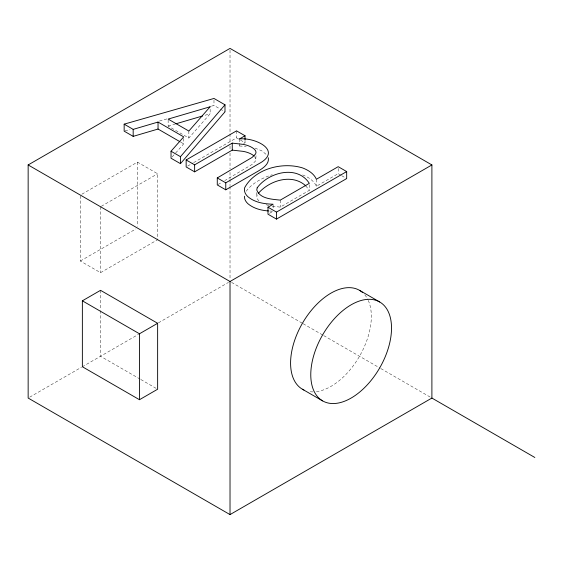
<?xml version="1.0" encoding="UTF-8"?>
<svg xmlns="http://www.w3.org/2000/svg" width="563" height="563" viewBox="0 0 563 563"><rect width="100%" height="100%" fill="white"/><g stroke="black" fill="none" stroke-linecap="round" stroke-linejoin="round"><path stroke-width="0.42" stroke-dasharray="2.81 2.11" d="M258.959 200.935L257.347 198.985L256.756 196.944L257.185 194.805M256.038 155.74L255.63 160.905L252.111 164.424L224.827 180.561M246.235 191.188C252.506 182.764 262.449 177.929 272.211 174.727M168.147 119.961L168.147 126.077L188.851 138.034L210.147 113.754L210.147 107.639M172.187 156.915L175.065 153.657M175.642 153.002L183.707 143.868L183.707 137.752M81.874 194.207L137.449 162.123L157.633 173.777L157.633 239.711L100.538 272.675L80.347 261.021L80.347 195.087M101.298 206.304L157.633 173.777M187.648 166.078L192.919 163.038M193.665 162.608L236.544 137.851L245.025 142.749L245.025 141.003M239.43 143.354L239.43 145.979L240.83 145.17M243.624 143.558L245.025 142.749M80.347 261.021L135.922 228.93M218.036 184.488L221.808 182.306M269.459 213.356L273.132 211.231L268.502 210.942M272.351 206.234L280.261 207.114L309.319 190.343L309.319 184.221M302.627 174.931A32.373 18.692 0 0 1 316.364 186.276L338.194 173.671L341.023 175.304M29.67 397.175L81.473 367.266M82.233 366.823L138.611 334.281M158.414 322.845L228.501 282.38M168.147 126.077L174.868 124.106M205.108 115.239L210.147 113.754M124.993 130.919L130.032 129.476M159.413 121.066L167.809 118.666M211.463 106.168L213.982 105.45L224.996 111.805M239.43 145.979L246.186 146.429M255.053 148.118L261.718 150.771L266.581 154.726M266.067 204.721L269.065 205.586M341.727 175.712L346.674 178.57M180.688 142.122L183.707 143.868M231.548 282.38L302.394 323.282M303.154 323.725L322.958 335.161M323.725 335.597L380.095 368.146M380.855 368.582L430.371 397.175M140.124 379.117L100.538 356.259L100.538 310.544M140.884 379.553L157.633 389.223M254.567 156.5L256.038 159.238M305.779 185.846L309.319 190.343M338.194 168.421L338.194 173.671M316.357 179.287L316.357 186.276M280.261 200.125L280.261 207.114M273.132 205.115L273.132 208.613M256.756 192.574L256.756 196.944M239.43 138.984L239.43 142.481M236.544 130.862L236.544 137.851M230.021 50.156L230.021 142.516M230.021 146.035L230.021 149.554M230.021 153.073L230.021 168.907M230.021 172.426L230.021 178.584M230.021 179.463L230.021 185.621M230.021 186.501L230.021 279.741M213.982 100.2L213.982 105.45M188.851 131.038L188.851 138.034M137.449 162.123L137.449 226.298M100.538 206.741L100.538 272.675M100.538 290.325L100.538 309.664M364.824 294.843A57.095 32.964 -60 0 1 367.913 299.657M368.258 300.396A57.095 32.964 -60 0 1 359.82 355.717A57.095 32.964 -60 0 1 316.329 391.672M313.091 391.897A57.095 32.964 -60 0 1 308.981 391.574"/><path stroke-width="0.84" d="M258.22 193.503C269.149 180.617 291.817 173.101 305.779 185.846M124.156 124.163L133.178 129.377L158.041 122.051L183.707 136.879L171.032 151.229L171.032 158.224L180.463 163.664L180.463 156.676L224.996 104.809L213.982 98.455L124.156 124.163L124.156 131.158L133.178 136.366L158.041 129.047L179.935 141.693M180.463 163.664L224.996 111.805L224.996 104.809M28.15 164.945L230.021 48.397L431.898 164.945L431.898 398.055L230.021 514.603L28.15 398.055L28.15 164.945L230.021 281.5L431.898 164.945M254.068 155.944A20.458 11.809 0 0 0 243.223 151.37L232.259 150.124L194.629 171.849L186.149 166.951L186.149 159.955L236.544 130.862L245.025 135.753L245.025 140.124M186.149 159.955L194.629 164.853L232.259 143.129L243.223 144.381A20.458 11.809 0 0 1 254.068 148.956L255.56 150.617L256.038 152.242L255.63 153.91L252.111 157.429L217.276 177.929L217.276 184.924L225.763 189.822L258.473 170.934C263.062 168.091 269.438 164.051 268.305 157.753M245.025 135.753L239.43 138.984C254.61 137.062 283.717 150.645 258.473 163.939L225.763 182.827L217.276 177.929M82.367 300.818L100.538 290.325L157.633 323.289L157.633 389.223L139.469 399.716L82.367 366.745L82.367 300.818L139.469 333.782L157.633 323.289M267.988 207.205L273.132 204.235C264.343 203.961 254.962 202.624 248.001 196.783A22.872 13.209 0 0 1 244.708 187.62C255.152 168.499 282.64 161.715 302.634 167.943A32.373 18.692 0 0 1 316.364 179.28L338.194 166.676L346.674 171.574L346.674 178.57L276.475 219.098L267.988 214.2L267.988 207.205L276.475 212.103L346.674 171.574M175.705 123.86L202.589 115.978M268.502 210.942C261.204 210.449 253.723 208.535 248.001 203.778A22.872 13.209 0 0 1 244.441 196.227M171.032 151.229L180.463 156.676M359.511 290.325L379.694 301.979A57.095 32.964 -60 0 1 361.594 390.426A57.095 32.964 -60 0 1 312.148 361.882A57.095 32.964 -60 0 1 379.694 301.979M431.898 398.055L534.85 457.494M302.408 389.223L322.599 400.877M276.475 212.103L276.475 219.098M232.259 143.129L232.259 150.124M230.021 281.5L230.021 514.603M225.763 182.827L225.763 189.822M194.629 164.853L194.629 171.849M158.041 122.051L158.041 129.047M139.469 333.782L139.469 399.716M133.178 129.377L133.178 136.366M303.936 390.011A57.095 32.964 -60 0 1 303.168 322.001A57.095 32.964 -60 0 1 362.333 292.317M257.185 187.817L256.756 189.949C260.015 198.929 272.196 199.189 280.261 200.125L309.319 183.348C297.194 164.537 268.438 172.306 257.185 187.817M210.147 106.766L188.851 131.038L168.147 119.089L210.147 106.766"/></g></svg>
